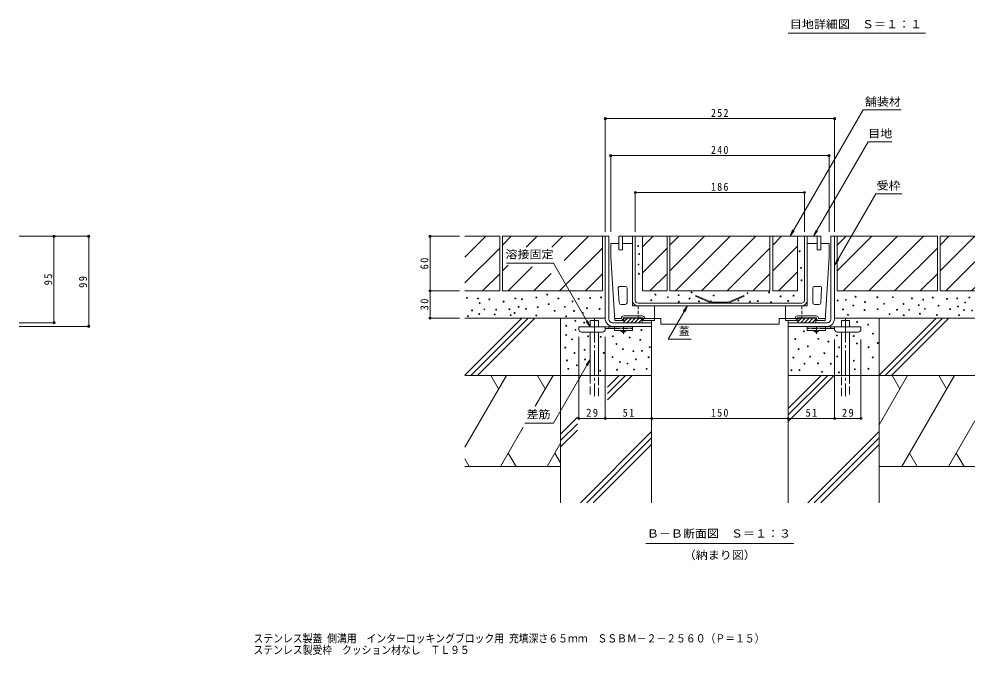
# Model space of a CAD drawing. Units: millimetres at full size, sheet at 1:3; details may follow other scales. Extents: x -1096 to 1162, y -823 to 816.
# Drawn here: x -65 to 985, y -823 to -124 of the extents above; entities that cross this region are included whole.
import ezdxf
from ezdxf.enums import TextEntityAlignment as Align

# ---------------------------------------------------------------- set-up
doc = ezdxf.new("R2010")
doc.units = ezdxf.units.MM
doc.header["$LTSCALE"] = 3
doc.header["$PDMODE"] = 32
doc.header["$PDSIZE"] = 2.4
for name, pattern in [('CHAIN1', [8, 5, -1, 1, -1]), ('CHAIN2', [12, 9, -1, 1, -1]), ('DASHED1', [1.8, 1.2, -0.6]), ('DASHED2', [3, 2, -1]), ('DASHED3', [4, 3, -1])]:
    doc.linetypes.add(name, pattern=pattern)
for name, color, linetype, lineweight in [('1-5_1-5ﾚｲﾔ', 2, 'Continuous', 9), ('4-1', 2, 'Continuous', 9), ('4-2', 3, 'Continuous', 9), ('4-3', 4, 'Continuous', 9), ('4-4', 7, 'Continuous', 9), ('4-5', 7, 'Continuous', 9), ('4-6', 6, 'Continuous', 9), ('4-9', 5, 'Continuous', 9), ('4-A', 6, 'Continuous', 9), ('4-E', 7, 'Continuous', 9)]:
    doc.layers.add(name, color=color, linetype=linetype, lineweight=lineweight)
doc.layers.add('F-5_F-5ﾚｲﾔ', color=2, linetype='Continuous')
doc.styles.add('ＭＳ ゴシック', font='')
doc.styles.get('ＭＳ ゴシック').set_extended_font_data('MS Gothic')

msp = doc.modelspace()

# ---------------------------------------------------------------- linework, layer by layer
at = {"layer": '1-5_1-5ﾚｲﾔ', "color": 7}
msp.add_line((930.791, -139.64), (779.857, -139.64), dxfattribs=at)
at = {"layer": '4-1'}
for p, q in [((582.712, -363.12), (578.712, -363.12)), ((578.712, -454.12), (578.712, -363.12)), ((582.712, -454.119), (582.712, -363.12)), ((826.712, -363.12), (830.712, -363.12)), ((826.712, -454.119), (826.712, -363.12)), ((830.712, -454.12), (830.712, -363.12)), ((586.712, -458.119), (629.712, -458.119)), ((822.712, -458.119), (779.712, -458.119)), ((779.712, -462.12), (779.712, -458.119)), ((822.712, -462.12), (779.712, -462.12))]:
    msp.add_line(p, q, dxfattribs=at)
msp.add_lwpolyline([(586.712, -462.12), (629.712, -462.12), (629.712, -458.119)], dxfattribs=at)
for centre, radius, start, end in [((586.712, -454.12), 8, 180, 270), ((586.712, -454.119), 4, 180, 270), ((822.712, -454.119), 4, 270, 0), ((822.712, -454.12), 8, 270, 0)]:
    msp.add_arc(centre, radius, start, end, dxfattribs=at)
at = {"layer": '4-2'}
for p, q in [((593.712, -363.119), (815.712, -363.119)), ((608.712, -371.119), (608.712, -363.119)), ((611.712, -433.619), (611.712, -363.119)), ((797.712, -433.619), (797.712, -363.119)), ((800.712, -371.119), (800.712, -363.119)), ((695.27, -436.619), (677.959, -429.035)), ((714.153, -436.619), (731.464, -429.035)), ((614.712, -436.619), (794.712, -436.619)), ((614.712, -439.619), (794.712, -439.619)), ((695.48, -435.619), (713.944, -435.619))]:
    msp.add_line(p, q, dxfattribs=at)
at = {"layer": '4-2', "linetype": 'DASHED1'}
for p, q in [((608.712, -433.619), (608.712, -371.119)), ((800.712, -433.619), (800.712, -371.119))]:
    msp.add_line(p, q, dxfattribs=at)
at = {"layer": '4-2'}
for points in [[(695.48, -435.619), (678.361, -428.119), (677.959, -429.035)], [(713.944, -435.619), (731.063, -428.119), (731.464, -429.035)]]:
    msp.add_lwpolyline(points, dxfattribs=at)
for centre, radius, start, end in [((614.712, -433.619), 6, 180, 270), ((614.712, -433.619), 3, 180, 270), ((794.712, -433.619), 6, 270, 0), ((794.712, -433.619), 3, 270, 0)]:
    msp.add_arc(centre, radius, start, end, dxfattribs=at)
at = {"layer": '4-3'}
for p, q in [((609.712, -363.119), (593.712, -363.119)), ((799.712, -363.119), (815.712, -363.119)), ((584.712, -386.119), (584.712, -371.119)), ((593.712, -371.119), (584.712, -371.119)), ((608.712, -371.119), (597.712, -371.119)), ((608.712, -439.619), (608.712, -371.119)), ((800.712, -439.619), (800.712, -371.119)), ((800.712, -371.119), (811.712, -371.119)), ((815.712, -371.119), (824.712, -371.119)), ((824.712, -386.119), (824.712, -371.119)), ((584.712, -386.119), (589.212, -455.619)), ((824.712, -386.119), (820.212, -455.619)), ((594.93, -418.12), (600.712, -418.12)), ((602.712, -436.12), (602.712, -420.12)), ((806.712, -420.12), (806.712, -436.12)), ((808.712, -418.12), (814.494, -418.12)), ((593.97, -436.249), (592.934, -420.249)), ((816.489, -420.249), (815.453, -436.249)), ((600.712, -438.12), (595.966, -438.12)), ((608.712, -439.619), (632.712, -439.619)), ((632.712, -455.619), (632.712, -439.619)), ((800.712, -439.619), (776.712, -439.619)), ((813.458, -438.12), (808.712, -438.12)), ((619.462, -450.619), (598.962, -450.619)), ((789.962, -450.619), (810.462, -450.619)), ((595.962, -453.619), (589.212, -453.619)), ((589.212, -455.619), (589.212, -453.619)), ((595.962, -455.619), (589.212, -455.619)), ((595.962, -455.619), (599.212, -455.619)), ((619.462, -452.619), (598.962, -452.619)), ((599.212, -452.619), (599.212, -458.119)), ((599.212, -452.719), (619.212, -452.719)), ((599.212, -452.819), (619.212, -452.819)), ((599.212, -452.919), (619.212, -452.919)), ((599.212, -453.019), (619.212, -453.019)), ((599.212, -453.119), (619.212, -453.119)), ((603.255, -453.119), (599.212, -457.163)), ((619.212, -458.119), (599.212, -458.119)), ((607.498, -453.119), (602.498, -458.119)), ((611.741, -453.119), (606.741, -458.119)), ((615.983, -453.119), (610.983, -458.119)), ((619.212, -454.133), (615.226, -458.119)), ((619.212, -452.619), (619.212, -458.119)), ((619.212, -455.619), (632.712, -455.619)), ((622.462, -453.619), (632.712, -453.619)), ((786.962, -453.619), (776.712, -453.619)), ((789.962, -452.619), (810.462, -452.619)), ((790.212, -452.619), (790.212, -458.119)), ((810.212, -452.719), (790.212, -452.719)), ((810.212, -452.819), (790.212, -452.819)), ((810.212, -452.919), (790.212, -452.919)), ((810.212, -453.019), (790.212, -453.019)), ((794.255, -453.119), (790.212, -457.163)), ((810.212, -453.119), (790.212, -453.119)), ((790.212, -458.119), (810.212, -458.119)), ((798.498, -453.119), (793.498, -458.119)), ((802.74, -453.119), (797.74, -458.119)), ((806.983, -453.119), (801.983, -458.119)), ((810.212, -454.133), (806.226, -458.119)), ((810.212, -452.619), (810.212, -458.119)), ((813.462, -455.619), (810.212, -455.619)), ((813.462, -453.619), (820.212, -453.619)), ((813.462, -455.619), (820.212, -455.619)), ((820.212, -455.619), (820.212, -453.619))]:
    msp.add_line(p, q, dxfattribs=at)
msp.add_lwpolyline([(790.212, -455.619), (776.712, -455.619), (776.712, -439.619)], dxfattribs=at)
for centre, radius, start, end in [((594.93, -420.12), 2, 90, 183.7046), ((600.712, -420.12), 2, 0, 90), ((808.712, -420.12), 2, 90, 180), ((814.494, -420.12), 2, 356.2954, 90), ((595.966, -436.12), 2, 183.7046, 270), ((600.712, -436.12), 2, 270, 0), ((808.712, -436.12), 2, 180, 270), ((813.458, -436.12), 2, 270, 356.2954), ((598.962, -453.119), 2.5, 90, 180), ((619.462, -453.119), 2.5, 0, 90), ((789.962, -453.119), 2.5, 90, 180), ((810.462, -453.119), 2.5, 0, 90), ((595.962, -453.119), 2.5, 270, 0), ((595.962, -453.119), 0.5, 270, 0), ((598.962, -453.119), 0.5, 90, 180), ((619.462, -453.119), 0.5, 0, 90), ((622.462, -453.119), 2.5, 180, 270), ((622.462, -453.119), 0.5, 180, 270), ((786.962, -453.119), 0.5, 270, 0), ((786.962, -453.119), 2.5, 270, 0), ((789.962, -453.119), 0.5, 90, 180), ((810.462, -453.119), 0.5, 0, 90), ((813.462, -453.119), 2.5, 180, 270), ((813.462, -453.119), 0.5, 180, 270)]:
    msp.add_arc(centre, radius, start, end, dxfattribs=at)
at = {"layer": '4-4'}
for p, q in [((578.712, -232.861), (578.712, -358.12)), ((578.712, -233.761), (830.712, -233.761)), ((830.712, -232.861), (830.712, -358.12)), ((584.712, -273.497), (584.712, -358.12)), ((824.712, -274.397), (584.712, -274.397)), ((824.712, -273.497), (824.712, -358.12)), ((611.712, -314.08), (611.712, -358.12)), ((611.712, -314.98), (797.712, -314.98)), ((797.712, -314.08), (797.712, -358.12)), ((12.016, -363.119), (-65.396, -363.119)), ((-27.118, -363.119), (-27.118, -458.12)), ((11.116, -363.119), (11.116, -462.12)), ((385.346, -363.12), (418.512, -363.12)), ((385.346, -423.12), (418.512, -423.12)), ((-26.218, -458.12), (-65.396, -458.12)), ((12.016, -462.12), (-65.396, -462.12)), ((385.346, -453.12), (418.512, -453.12)), ((629.712, -564.267), (629.712, -467.12)), ((779.712, -564.267), (779.712, -467.12)), ((549.712, -564.267), (549.712, -473.619)), ((578.712, -564.267), (578.712, -473.619)), ((830.712, -564.267), (830.712, -476.419)), ((859.712, -564.267), (859.712, -476.419)), ((629.712, -563.367), (779.712, -563.367))]:
    msp.add_line(p, q, dxfattribs=at)
for points in [[(386.246, -363.12), (386.246, -423.12), (386.246, -453.12)], [(549.712, -563.367), (578.712, -563.367), (629.712, -563.367)], [(779.712, -563.367), (830.712, -563.367), (859.712, -563.367)]]:
    msp.add_lwpolyline(points, dxfattribs=at)
for p in [(578.712, -233.761), (830.712, -233.761), (584.712, -274.397), (824.712, -274.397), (611.712, -314.98), (797.712, -314.98), (-27.118, -363.119), (11.116, -363.119), (386.246, -363.12), (386.246, -423.12), (-27.118, -458.12), (11.116, -462.12), (386.246, -453.12), (549.712, -563.367), (578.712, -563.367), (629.712, -563.367), (779.712, -563.367), (830.712, -563.367), (859.712, -563.367)]:
    msp.add_point(p, dxfattribs=at)
at = {"layer": '4-5'}
for p, q in [((862.115, -223.915), (781.777, -363.065)), ((904.04, -223.915), (862.115, -223.915)), ((893.541, -259.2), (867.54, -259.2)), ((904.537, -316.447), (875.94, -316.447)), ((781.777, -363.065), (784.647, -356.136)), ((781.777, -363.065), (786.343, -357.115)), ((807.541, -363.121), (812.107, -357.171)), ((830.914, -394.434), (835.48, -388.483)), ((521.844, -392.629), (470.178, -392.629)), ((562.253, -462.619), (521.844, -392.629)), ((668.942, -439.619), (647.732, -476.355)), ((668.942, -439.619), (664.376, -445.57)), ((668.942, -439.619), (666.071, -446.549)), ((562.253, -462.619), (557.688, -456.669)), ((562.253, -462.619), (559.383, -455.69)), ((647.732, -476.355), (673.074, -476.355)), ((562.253, -498.506), (521.867, -568.456)), ((562.253, -498.506), (557.688, -504.456)), ((562.253, -498.506), (559.383, -505.435)), ((521.867, -568.456), (490.198, -568.456)), ((623.401, -700.978), (786.015, -700.978))]:
    msp.add_line(p, q, dxfattribs=at)
for points in [[(867.54, -259.2), (807.541, -363.121), (810.411, -356.192)], [(875.94, -316.447), (830.914, -394.434), (833.784, -387.505)]]:
    msp.add_lwpolyline(points, dxfattribs=at)
at = {"layer": '4-6'}
for p, q in [((424.512, -515.682), (487.074, -453.12)), ((578.712, -453.12), (424.512, -453.12)), ((431.145, -516.12), (494.145, -453.12)), ((438.216, -516.12), (501.216, -453.12)), ((529.712, -516.12), (529.712, -453.12)), ((562.253, -462.619), (562.253, -455.619)), ((629.712, -455.619), (629.712, -656.12)), ((779.712, -455.619), (779.712, -656.12)), ((830.712, -453.12), (984.912, -453.12)), ((838.17, -455.619), (847.17, -455.619)), ((838.17, -462.619), (838.17, -455.619)), ((847.17, -462.619), (847.17, -455.619)), ((879.712, -516.12), (879.712, -453.12)), ((879.712, -515.682), (942.274, -453.12)), ((886.345, -516.12), (949.345, -453.12)), ((893.416, -516.12), (956.416, -453.12)), ((562.253, -516.12), (562.253, -468.419)), ((571.253, -516.12), (571.253, -468.419)), ((838.17, -516.12), (838.17, -468.419)), ((847.17, -516.12), (847.17, -468.419)), ((470.038, -516.12), (424.512, -594.973)), ((452.99, -516.12), (461.514, -530.883)), ((521.34, -516.12), (501.849, -549.878)), ((504.293, -516.12), (512.816, -530.883)), ((529.712, -516.12), (529.712, -656.12)), ((581.265, -528.929), (594.074, -516.12)), ((581.265, -536), (601.145, -516.12)), ((581.265, -543.071), (608.216, -516.12)), ((779.712, -552.5), (816.092, -516.12)), ((779.712, -559.571), (823.163, -516.12)), ((779.712, -566.642), (830.234, -516.12)), ((911.043, -516.12), (879.712, -570.387)), ((879.712, -516.12), (879.712, -656.12)), ((893.996, -516.12), (902.52, -530.883)), ((962.345, -516.12), (904.61, -616.12)), ((945.298, -516.12), (953.822, -530.883)), ((529.712, -580.482), (548.145, -562.049)), ((984.912, -565.891), (955.912, -616.12)), ((488.592, -572.842), (463.605, -616.12)), ((529.712, -587.553), (548.145, -569.12)), ((529.712, -594.624), (548.145, -576.191)), ((551.354, -656.12), (629.712, -577.762)), ((558.425, -656.12), (629.712, -584.833)), ((801.354, -656.12), (879.712, -577.762)), ((808.425, -656.12), (879.712, -584.833)), ((529.712, -590.477), (514.907, -616.12)), ((565.496, -656.12), (629.712, -591.904)), ((815.496, -656.12), (879.712, -591.904)), ((424.512, -607.739), (429.35, -616.12)), ((472.129, -601.356), (480.652, -616.12)), ((523.431, -601.356), (529.712, -612.235)), ((913.134, -601.356), (921.658, -616.12)), ((964.436, -601.356), (972.96, -616.12)), ((529.712, -616.12), (424.512, -616.12)), ((879.712, -616.12), (984.912, -616.12))]:
    msp.add_line(p, q, dxfattribs=at)
at = {"layer": '4-6', "linetype": 'CHAIN2'}
for p, q in [((566.753, -452.834), (566.753, -538.786)), ((842.67, -452.834), (842.67, -538.786))]:
    msp.add_line(p, q, dxfattribs=at)
at = {"layer": '4-6', "linetype": 'DASHED3'}
for p, q in [((562.253, -516.12), (562.253, -538.786)), ((571.253, -538.786), (571.253, -516.12)), ((838.17, -538.786), (838.17, -516.12)), ((847.17, -516.12), (847.17, -538.786))]:
    msp.add_line(p, q, dxfattribs=at)
at = {"layer": '4-6'}
for points in [[(571.253, -462.619), (571.253, -455.619), (562.253, -455.619)], [(629.712, -516.12), (529.712, -516.12), (424.512, -516.12)], [(779.712, -516.12), (879.712, -516.12), (984.912, -516.12)]]:
    msp.add_lwpolyline(points, dxfattribs=at)
at = {"layer": '4-9', "linetype": 'DASHED1', "lineweight": 5}
for p, q in [((794.712, -439.619), (794.712, -453.619)), ((794.712, -453.619), (776.712, -453.619))]:
    msp.add_line(p, q, dxfattribs=at)
at = {"layer": '4-9', "color": 3}
for p, q in [((588.712, -462.12), (608.712, -462.12)), ((588.712, -462.12), (588.712, -466.62)), ((608.712, -462.12), (608.712, -466.62)), ((800.712, -462.12), (800.712, -466.62)), ((820.712, -462.12), (800.712, -462.12)), ((820.712, -462.12), (820.712, -466.62)), ((588.712, -464.12), (608.712, -464.12)), ((588.712, -466.62), (608.712, -466.62)), ((820.712, -464.12), (800.712, -464.12)), ((820.712, -466.62), (800.712, -466.62))]:
    msp.add_line(p, q, dxfattribs=at)
at = {"layer": '4-9', "color": 4, "linetype": 'CHAIN1'}
for p, q in [((598.712, -470.167), (598.712, -462.12)), ((810.712, -470.167), (810.712, -462.12))]:
    msp.add_line(p, q, dxfattribs=at)
at = {"layer": '4-9', "lineweight": 5}
for p, q in [((776.712, -453.619), (769.712, -453.619)), ((769.712, -453.619), (769.712, -459.619))]:
    msp.add_line(p, q, dxfattribs=at)
at = {"layer": '4-9', "color": 4}
for p, q in [((549.712, -465.419), (549.712, -462.619)), ((549.712, -462.619), (588.712, -462.619)), ((575.712, -468.419), (552.712, -468.419)), ((578.707, -464.619), (588.712, -464.619)), ((578.712, -465.419), (578.712, -462.619)), ((582.712, -464.619), (582.712, -462.619)), ((859.712, -462.619), (820.712, -462.619)), ((830.717, -464.619), (820.712, -464.619)), ((826.712, -464.619), (826.712, -462.619)), ((830.712, -465.419), (830.712, -462.619)), ((833.712, -468.419), (856.712, -468.419)), ((859.712, -465.419), (859.712, -462.619))]:
    msp.add_line(p, q, dxfattribs=at)
at = {"layer": '4-9', "color": 3, "linetype": 'DASHED2'}
for p, q in [((588.712, -464.62), (608.712, -464.62)), ((820.712, -464.62), (800.712, -464.62))]:
    msp.add_line(p, q, dxfattribs=at)
at = {"layer": '4-9', "color": 2}
for p, q in [((595.962, -467.119), (595.962, -466.62)), ((597.712, -468.619), (595.962, -467.119)), ((601.462, -467.119), (595.962, -467.119)), ((599.712, -468.619), (597.712, -468.619)), ((601.462, -467.119), (599.712, -468.619)), ((601.462, -467.119), (601.462, -466.62)), ((807.962, -467.119), (807.962, -466.62)), ((807.962, -467.119), (809.712, -468.619)), ((807.962, -467.119), (813.462, -467.119)), ((809.712, -468.619), (811.712, -468.619)), ((811.712, -468.619), (813.462, -467.119)), ((813.462, -467.119), (813.462, -466.62))]:
    msp.add_line(p, q, dxfattribs=at)
at = {"layer": '4-9', "linetype": 'DASHED1', "lineweight": 5}
msp.add_lwpolyline([(614.712, -439.619), (614.712, -453.619), (632.712, -453.619)], dxfattribs=at)
at = {"layer": '4-9', "lineweight": 5}
msp.add_lwpolyline([(632.712, -453.619), (639.712, -453.619), (639.712, -459.619), (769.712, -459.619)], dxfattribs=at)
at = {"layer": '4-9', "color": 4}
for centre, start, end in [((552.712, -465.419), 180, 270), ((575.712, -465.419), 270, 0), ((833.712, -465.419), 180, 270), ((856.712, -465.419), 270, 0)]:
    msp.add_arc(centre, 3, start, end, dxfattribs=at)
at = {"layer": '4-A'}
for p, q in [((593.712, -363.119), (593.712, -378.119)), ((597.712, -363.119), (593.712, -363.119)), ((597.712, -378.119), (597.712, -363.119)), ((815.712, -363.119), (815.712, -378.119)), ((593.712, -378.119), (597.712, -378.119)), ((811.712, -378.119), (815.712, -378.119))]:
    msp.add_line(p, q, dxfattribs=at)
msp.add_lwpolyline([(811.712, -378.119), (811.712, -363.119), (815.712, -363.119)], dxfattribs=at)
at = {"layer": '4-E', "color": 2}
for p, q in [((424.512, -363.12), (462.712, -363.12)), ((424.512, -385.912), (447.305, -363.12)), ((462.712, -363.12), (462.712, -423.12)), ((465.712, -372.86), (475.452, -363.12)), ((465.712, -363.12), (575.712, -363.12)), ((465.712, -363.12), (465.712, -423.12)), ((491.768, -375.088), (503.736, -363.12)), ((520.052, -375.088), (532.02, -363.12)), ((533.723, -389.702), (560.305, -363.12)), ((575.712, -363.12), (575.712, -423.12)), ((575.712, -363.12), (578.712, -363.12)), ((619.581, -363.119), (646.712, -363.119)), ((619.581, -374.843), (631.305, -363.119)), ((646.712, -363.119), (646.712, -423.119)), ((649.712, -372.86), (659.452, -363.119)), ((649.712, -401.144), (687.736, -363.119)), ((649.712, -363.119), (759.712, -363.119)), ((656.02, -423.119), (716.02, -363.119)), ((684.305, -423.119), (744.305, -363.119)), ((759.712, -363.119), (759.712, -423.119)), ((762.712, -372.86), (772.452, -363.119)), ((762.712, -363.119), (762.712, -423.119)), ((762.712, -363.119), (789.842, -363.119)), ((789.842, -363.119), (789.842, -423.119)), ((830.712, -363.12), (943.712, -363.12)), ((833.712, -372.86), (843.452, -363.12)), ((833.712, -401.144), (871.736, -363.12)), ((840.02, -423.12), (900.02, -363.12)), ((868.305, -423.12), (928.305, -363.12)), ((943.712, -363.12), (943.712, -423.12)), ((946.712, -372.86), (956.452, -363.12)), ((946.712, -363.12), (946.712, -423.12)), ((946.712, -363.12), (984.912, -363.12)), ((946.712, -401.144), (984.736, -363.12)), ((424.512, -414.197), (462.712, -375.997)), ((528.589, -423.12), (575.712, -375.997)), ((619.581, -403.127), (646.712, -375.997)), ((712.589, -423.119), (759.712, -375.997)), ((762.712, -401.144), (789.842, -374.013)), ((896.589, -423.12), (943.712, -375.997)), ((465.712, -401.144), (471.882, -394.974)), ((472.02, -423.12), (498.555, -396.585)), ((953.02, -423.12), (984.912, -391.228)), ((443.873, -423.12), (462.712, -404.281)), ((500.305, -423.12), (519.378, -404.047)), ((556.873, -423.12), (575.712, -404.281)), ((627.873, -423.119), (646.712, -404.281)), ((740.873, -423.119), (759.712, -404.281)), ((769.02, -423.119), (789.842, -402.298)), ((924.873, -423.12), (943.712, -404.281)), ((981.305, -423.12), (984.912, -419.513)), ((424.512, -423.12), (462.712, -423.12)), ((465.712, -423.12), (575.712, -423.12)), ((762.712, -423.119), (789.842, -423.119)), ((946.712, -423.12), (984.912, -423.12))]:
    msp.add_line(p, q, dxfattribs=at)
for points in [[(619.581, -363.119), (619.581, -423.119), (646.712, -423.119)], [(649.712, -363.119), (649.712, -423.119), (759.712, -423.119)], [(833.712, -363.12), (833.712, -423.12), (943.712, -423.12)]]:
    msp.add_lwpolyline(points, dxfattribs=at)
at = {"layer": '4-E'}
for centre in [(614.924, -373.671), (615.947, -382.542), (792.339, -379.557), (615.265, -394.142), (793.874, -397.81), (615.777, -404.207), (794.386, -411.457), (426.726, -430.775), (502.98, -430.519), (515.047, -427.218), (562.189, -431.074), (574.06, -430.235), (633.859, -427.152), (647.507, -430.052), (659.277, -427.834), (673.607, -424.764), (697.831, -428.175), (735.02, -425.617), (758.732, -424.764), (771.356, -429.199), (785.686, -428.346), (853.809, -429.595), (877.805, -430.164), (894.751, -430.05), (938.65, -430.505), (978.852, -430.391), (438.838, -431.458), (440.714, -436.746), (451.461, -432.481), (466.985, -434.869), (479.95, -431.458), (483.533, -440.669), (487.115, -432.311), (504.515, -441.011), (516.582, -437.709), (527.249, -431.514), (534.27, -440.699), (542.758, -434.707), (549.495, -431.827), (629.253, -433.464), (659.448, -434.999), (671.389, -431.587), (681.625, -434.658), (694.76, -434.658), (724.955, -433.805), (737.75, -434.982), (746.279, -434.299), (760.95, -435.511), (779.886, -434.146), (834.134, -433.761), (843.145, -432.989), (851.42, -439.148), (864.044, -435.395), (885.198, -437.329), (906.465, -437.442), (915.79, -431.415), (923.183, -438.807), (928.073, -432.666), (945.018, -439.376), (954.287, -431.984), (965.433, -431.415), (966.229, -440.286), (974.19, -435.85), (427.945, -450.894), (432.355, -444.593), (440.263, -448.629), (445.832, -443.399), (457.239, -449.073), (458.797, -443.74), (473.371, -443.358), (474.88, -449.849), (479.096, -447.408), (491.632, -442.923), (502.951, -450.182), (523.034, -445.078), (535.805, -451.19), (544.293, -445.198), (553.992, -447.439), (558.593, -442.29), (572.503, -442.923), (840.048, -443.442), (845.409, -449.437), (863.703, -444.266), (878.033, -443.243), (891.129, -448.709), (899.414, -443.811), (906.663, -449.929), (912.72, -443.925), (924.526, -448.265), (929.893, -442.901), (943.055, -449.596), (957.699, -443.243), (967.576, -449.818), (972.939, -444.266), (981.923, -444.721), (535.896, -461.421), (545.83, -455.978), (555.527, -457.93), (855.435, -457.23), (867.627, -460.172), (535.819, -471.61), (545.999, -465.905), (559.945, -472.96), (586.885, -473.083), (618.474, -466.228), (797.017, -467.59), (833.299, -472.139), (851.829, -472.805), (872.87, -470.158), (542.258, -476.398), (573.772, -473.686), (591.017, -481.522), (605.575, -474.402), (617.152, -476.897), (787.491, -476.149), (812.995, -475.87), (823.939, -478.895), (855.282, -481), (878.152, -480.53), (534.731, -485.442), (544.948, -491.289), (556.005, -487.972), (576.99, -491.327), (598.204, -487.235), (609.629, -489.446), (619.145, -489.06), (627.544, -484.971), (791.248, -487.229), (801.351, -484.194), (819.533, -491.688), (835.74, -485.232), (868.058, -485.054), (536.656, -499.581), (556.45, -498.424), (586.72, -495.83), (594.702, -501.424), (603.196, -502.929), (612.371, -498.424), (626.398, -496.08), (785.503, -496.479), (797.665, -503.236), (803.931, -495.374), (812.495, -502.832), (826.642, -503.165), (833.632, -495.218), (851.842, -499.919), (872.604, -496.234), (538.13, -508.795), (547.482, -504.85), (573.106, -510.966), (591.713, -509.81), (610.366, -509.532), (624.167, -508.812), (783.259, -510.418), (792.137, -510.116), (816.83, -512.081), (835.518, -512.748), (852.938, -509.323), (867.935, -508.764)]:
    msp.add_circle(centre, 0.5, dxfattribs=at)

# ---------------------------------------------------------------- texts
at = {"layer": '1-5_1-5ﾚｲﾔ', "style": 'ＭＳ ゴシック', "width": 1.1}
msp.add_text('目地詳細図\u3000Ｓ＝１：１', height=8.798, dxfattribs=at).set_placement((781.667, -137.06), align=Align.BOTTOM_LEFT)
at = {"layer": '4-4', "color": 2, "char_height": 8.798, "attachment_point": 7, "style": 'ＭＳ ゴシック'}
for s, insert in [('\\T1.27;\\W0.9;252', (694.962, -231.961)), ('\\T1.27;\\W0.9;240', (694.962, -272.597)), ('\\T1.27;\\W0.9;186', (694.962, -313.18)), ('\\T1.27;\\W0.95;29', (557.837, -561.567)), ('\\T1.27;\\W0.95;51', (597.837, -561.567)), ('\\T1.27;\\W0.9;150', (694.962, -561.567)), ('\\T1.27;\\W0.95;51', (798.837, -561.567)), ('\\T1.27;\\W0.95;29', (838.837, -561.567))]:
    msp.add_mtext(s, dxfattribs=dict(at, insert=insert))
at = {"layer": '4-4', "color": 2, "char_height": 8.798, "attachment_point": 7, "rotation": 90, "style": 'ＭＳ ゴシック'}
for s, insert in [('\\T1.27;\\W0.95;60', (384.446, -399.495)), ('\\T1.27;\\W0.95;95', (-28.918, -416.995)), ('\\T1.27;\\W0.95;99', (9.316, -419.745)), ('\\T1.27;\\W0.95;30', (384.446, -444.495))]:
    msp.add_mtext(s, dxfattribs=dict(at, insert=insert))
at = {"layer": '4-5', "color": 2, "style": 'ＭＳ ゴシック', "width": 1.1}
for s, p in [('舗装材', (863.963, -222.239)), ('目地', (867.679, -257.192)), ('受枠', (876.942, -314.439)), ('溶接固定', (469.059, -390.059)), ('差筋', (492.177, -565.887)), ('Ｂ－Ｂ断面図\u3000Ｓ＝１：３', (624.47, -697.022)), ('（納まり図）', (664.958, -720.701))]:
    msp.add_text(s, height=8.798, dxfattribs=at).set_placement(p, align=Align.BOTTOM_LEFT)
at = {"layer": '4-5', "color": 2, "style": 'ＭＳ ゴシック'}
msp.add_text('蓋', height=8.798, dxfattribs=at).set_placement((659.387, -474.474), align=Align.BOTTOM_LEFT)
at = {"layer": 'F-5_F-5ﾚｲﾔ', "style": 'ＭＳ ゴシック', "width": 0.9}
for s, p in [('ステンレス製蓋 側溝用\u3000インターロッキングブロック用 充填深さ６５ｍｍ\u3000ＳＳＢＭ－２－２５６０（Ｐ＝１５）', (192.144, -812.291)), ('ステンレス製受枠\u3000クッション材なし\u3000ＴＬ９５', (192.219, -824.981))]:
    msp.add_text(s, height=8.798, dxfattribs=at).set_placement(p, align=Align.BOTTOM_LEFT)

doc.saveas('drawing.dxf')
